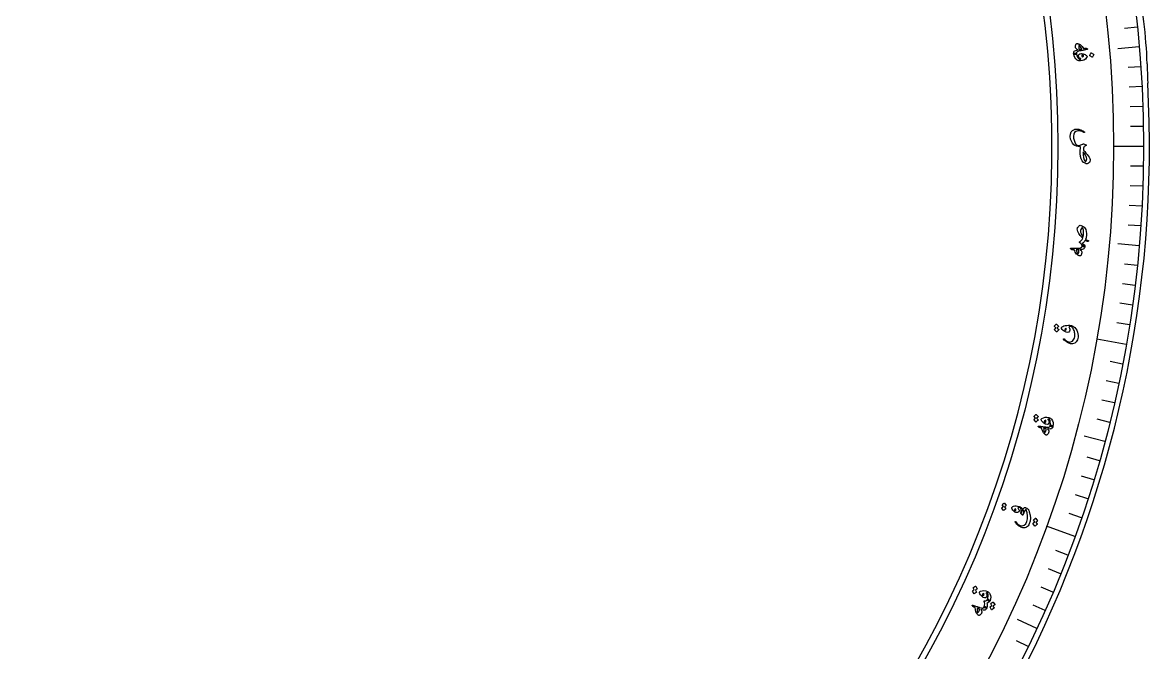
# Model space of a CAD drawing. Header units: millimetres. Extents: x -150 to 150, y -150 to 198.
# Drawn here: x 2.5 to 150, y -66.2 to 16.2 of the extents above; entities that cross this region are included whole.
import ezdxf

# ---------------------------------------------------------------- set-up
doc = ezdxf.new("R2010")
doc.units = ezdxf.units.MM
for name, color, linetype in [('CUT_INNER', 6, 'Continuous'), ('CUT_OUTER', 1, 'Continuous'), ('ENGRAVE', 7, 'Continuous'), ('ENGRAVE_FINE', 8, 'Continuous'), ('TEXT', 5, 'Continuous')]:
    doc.layers.add(name, color=color, linetype=linetype)

msp = doc.modelspace()

# ---------------------------------------------------------------- linework, layer by layer
at = {"layer": 'CUT_INNER'}
msp.add_arc((0, 0), 137.25, 95.273437, 87.539062, dxfattribs=at)
at = {"layer": 'CUT_OUTER'}
msp.add_lwpolyline([(149.7061, 10.7923), (149.7429, 8.7672), (149.7713, 8.2793)], dxfattribs=at)
for centre, radius, start, end in [((78.8197, 7.9997), 70.9413, 2.256007, 11.20024), ((0.0002, -0.0002), 149.9998, 179.017762, 3.164151)]:
    msp.add_arc(centre, radius, start, end, dxfattribs=at)
at = {"layer": 'ENGRAVE'}
for points in [[(148.6671, 13.0067), (145.8728, 12.7622)], [(149.235, 0), (145.308, 0)], [(148.6671, -13.0067), (145.8728, -12.7622)], [(146.9678, -25.9144), (143.1004, -25.2325)], [(144.1499, -38.6249), (141.4405, -37.8989)], [(140.235, -51.0414), (136.5449, -49.6983)], [(135.2528, -63.0694), (132.7106, -61.884)]]:
    msp.add_lwpolyline(points, dxfattribs=at)
for radius in [149.235, 145.308, 138.015]:
    msp.add_circle((0, 0), radius, dxfattribs=at)
at = {"layer": 'ENGRAVE_FINE'}
for points in [[(148.4175, 15.5993), (146.7437, 15.4234)], [(148.8715, 10.4101), (147.1926, 10.2927)], [(149.0305, 7.8104), (147.3498, 7.7223)], [(149.1441, 5.2082), (147.4621, 5.1495)], [(149.2123, 2.6045), (147.5295, 2.5751)], [(149.2123, -2.6045), (147.5295, -2.5751)], [(149.1441, -5.2082), (147.4621, -5.1495)], [(149.0305, -7.8104), (147.3498, -7.7223)], [(148.8715, -10.4101), (147.1926, -10.2927)], [(148.4175, -15.5993), (146.7437, -15.4234)], [(148.1226, -18.1872), (146.4522, -17.9821)], [(147.7827, -20.7695), (146.116, -20.5353)], [(147.3977, -23.3455), (145.7354, -23.0822)], [(146.4931, -28.4754), (144.8411, -28.1542)], [(145.9739, -31.0277), (144.3276, -30.6778)], [(145.4101, -33.5706), (143.7703, -33.192)], [(144.8021, -36.1032), (143.1691, -35.6961)], [(143.4539, -41.1347), (141.8361, -40.6708)], [(142.7141, -43.6321), (141.1047, -43.14)], [(141.9309, -46.1162), (140.3303, -45.5961)], [(141.1045, -48.5862), (139.5132, -48.0382)], [(139.3229, -53.481), (137.7517, -52.8779)], [(138.3683, -55.9044), (136.8078, -55.274)], [(137.3715, -58.3108), (135.8223, -57.6532)], [(136.333, -60.6993), (134.7955, -60.0148)], [(134.1315, -65.4203), (132.6189, -64.6825)]]:
    msp.add_lwpolyline(points, dxfattribs=at)
at = {"layer": 'TEXT'}
for points in [[(141.8701, 12.7557), (141.8984, 12.7333), (141.9033, 12.7141), (141.8847, 12.6981), (141.8427, 12.6853), (141.8171, 12.6801), (141.7817, 12.6725), (141.7366, 12.6623), (141.6816, 12.6498), (141.6163, 12.6349), (141.5402, 12.6181), (141.4532, 12.5992), (141.3553, 12.5783), (141.259, 12.5578), (141.1729, 12.5394), (141.0968, 12.5233), (141.0308, 12.5094), (140.9751, 12.4977), (140.93, 12.4883), (140.8955, 12.4812), (140.8715, 12.4763), (140.7212, 12.4414), (140.6056, 12.4002), (140.5248, 12.3526), (140.4787, 12.2987), (140.4621, 12.2621), (140.453, 12.2188), (140.4513, 12.1687), (140.457, 12.112), (140.4544, 12.078), (140.4402, 12.0508), (140.4143, 12.0304), (140.3767, 12.017), (140.3308, 12.0094), (140.2839, 12.0069), (140.2361, 12.0097), (140.1872, 12.0175), (140.1452, 12.0294), (140.1134, 12.0437), (140.092, 12.0604), (140.0808, 12.0796), (140.0725, 12.1885), (140.0841, 12.284), (140.1158, 12.3662), (140.1677, 12.4349), (140.2473, 12.496), (140.3543, 12.5501), (140.4888, 12.5974), (140.6508, 12.6376), (140.5455, 12.6876), (140.4614, 12.7404), (140.3987, 12.7961), (140.3573, 12.8548), (140.3399, 12.9039), (140.3295, 12.9625), (140.326, 13.0307), (140.3296, 13.1085), (140.3403, 13.1911), (140.3553, 13.2611), (140.3746, 13.3183), (140.3983, 13.3629), (140.4293, 13.4), (140.4629, 13.4258), (140.4992, 13.4403), (140.5381, 13.4435), (140.5876, 13.4385), (140.6429, 13.4272), (140.7041, 13.4096), (140.7712, 13.3857), (140.8388, 13.3584), (140.893, 13.334), (140.9338, 13.3126), (140.9611, 13.294), (141.0753, 13.1876), (141.1843, 13.07), (141.2878, 12.9411), (141.3858, 12.801), (141.4655, 12.8137), (141.5343, 12.8239), (141.5923, 12.8316), (141.6395, 12.8367), (141.6794, 12.8379), (141.7156, 12.834), (141.748, 12.825), (141.7767, 12.8109)], [(141.8312, 11.7431), (141.8294, 11.7138), (141.8195, 11.6807), (141.8015, 11.6437), (141.7754, 11.6029), (141.6147, 11.4246), (141.4278, 11.2947), (141.215, 11.2131), (140.9762, 11.1797), (140.8502, 11.1825), (140.7368, 11.1995), (140.636, 11.2306), (140.5477, 11.2758), (140.3603, 11.4297), (140.2201, 11.6149), (140.127, 11.8315), (140.0808, 12.0796), (140.0847, 12.1053), (140.1008, 12.1284), (140.1293, 12.149), (140.1701, 12.1669), (140.1929, 12.1743), (140.2164, 12.1798), (140.2405, 12.1836), (140.2654, 12.1857), (140.29, 12.1864), (140.3137, 12.1862), (140.3365, 12.1851), (140.3582, 12.1832), (140.3963, 12.1753), (140.4254, 12.1607), (140.4457, 12.1397), (140.457, 12.112), (140.5108, 11.8705), (140.5897, 11.6634), (140.6939, 11.4908), (140.8235, 11.3526), (140.8817, 11.3644), (140.9278, 11.3768), (140.9617, 11.3898), (140.9835, 11.4034), (141.002, 11.4191), (141.0137, 11.4332), (141.0187, 11.4457), (141.0171, 11.4566), (141.0138, 11.464), (141.0097, 11.4697), (141.0046, 11.4738), (140.9986, 11.4762), (140.9128, 11.5097), (140.8449, 11.5541), (140.7951, 11.6095), (140.7634, 11.6757), (140.7313, 11.8731), (140.7738, 12.0142), (140.891, 12.0992), (141.083, 12.1281), (141.1952, 12.1208), (141.313, 12.0971), (141.4365, 12.057), (141.5655, 12.0003), (141.6776, 11.9383), (141.7592, 11.8748), (141.8104, 11.8097), (141.8312, 11.7431)], [(141.1336, 12.7486), (141.0678, 12.8956), (140.9921, 13.0184), (140.9063, 13.117), (140.8106, 13.1913), (140.7981, 13.1957), (140.7871, 13.1944), (140.7778, 13.1875), (140.77, 13.1749), (140.7554, 13.1295), (140.7456, 13.081), (140.7405, 13.0292), (140.7402, 12.9741), (140.7446, 12.9158), (140.7538, 12.8543), (140.7678, 12.7895), (140.7864, 12.7214), (140.7908, 12.711), (140.7978, 12.7003), (140.8075, 12.6894), (140.8198, 12.6781), (140.8538, 12.6837), (140.8893, 12.6902), (140.9263, 12.6976), (140.9648, 12.7059), (141.0047, 12.7152), (141.0462, 12.7254), (141.0891, 12.7365), (141.1336, 12.7486)], [(141.3681, 11.8441), (141.3529, 11.8848), (141.319, 11.915), (141.2666, 11.9346), (141.1956, 11.9436), (141.1846, 11.9424), (141.1769, 11.941), (141.1723, 11.9393), (141.1709, 11.9373), (141.1642, 11.8943), (141.1623, 11.8512), (141.1652, 11.8079), (141.1727, 11.7645), (141.184, 11.7267), (141.1984, 11.696), (141.2159, 11.6724), (141.2365, 11.6559), (141.2997, 11.7086), (141.3428, 11.7575), (141.3656, 11.8027), (141.3681, 11.8441)], [(142.6946, 12.0406), (142.7003, 12.0357), (142.704, 12.0286), (142.7059, 12.0191), (142.7058, 12.0074), (142.6798, 11.9223), (142.646, 11.8415), (142.6045, 11.7648), (142.5552, 11.6923), (142.5474, 11.685), (142.5393, 11.6814), (142.5308, 11.6815), (142.5221, 11.6853), (142.1879, 11.8576), (142.1797, 11.8643), (142.1771, 11.8737), (142.1801, 11.8856), (142.1886, 11.9001), (142.196, 11.9127), (142.2069, 11.9325), (142.2215, 11.9595), (142.2397, 11.9937), (142.2614, 12.0356), (142.2866, 12.0859), (142.3153, 12.1444), (142.3475, 12.2112), (142.353, 12.2202), (142.3589, 12.225), (142.3652, 12.2255), (142.3718, 12.2218)], [(142.2377, -1.8276), (142.2142, -1.9745), (142.1437, -2.0985), (142.0263, -2.1995), (141.8619, -2.2775), (141.7994, -2.2854), (141.7298, -2.2775), (141.6531, -2.2536), (141.5693, -2.214), (141.4887, -2.1686), (141.4216, -2.1277), (141.3682, -2.0913), (141.3282, -2.0592), (141.1798, -1.8737), (141.0654, -1.6242), (140.9848, -1.3105), (140.9374, -0.9326), (140.9277, -0.7054), (140.9334, -0.4882), (140.9544, -0.281), (140.9908, -0.0837), (140.6833, -0.037), (140.436, 0.0229), (140.2491, 0.0962), (140.1223, 0.1829), (139.9265, 0.41), (139.78, 0.6678), (139.6826, 0.9564), (139.6342, 1.2762), (139.6467, 1.6133), (139.7416, 1.8837), (139.9194, 2.0877), (140.1803, 2.2255), (140.2209, 2.2376), (140.2633, 2.2477), (140.3077, 2.2557), (140.3538, 2.2616), (140.4016, 2.265), (140.4508, 2.2653), (140.5013, 2.2624), (140.5532, 2.2565), (140.6451, 2.2434), (140.7357, 2.226), (140.8251, 2.2044), (140.9132, 2.1786), (140.9998, 2.1488), (141.0846, 2.1153), (141.1676, 2.0781), (141.2488, 2.0371), (141.2819, 2.0188), (141.3133, 2.0008), (141.3432, 1.983), (141.3715, 1.9654), (141.3983, 1.9484), (141.4234, 1.932), (141.4469, 1.9165), (141.4689, 1.9017), (141.4814, 1.8911), (141.4891, 1.8799), (141.4922, 1.8682), (141.4905, 1.8558), (141.4857, 1.8426), (141.4793, 1.8326), (141.4712, 1.8256), (141.4616, 1.8218), (141.4506, 1.8206), (141.4385, 1.8215), (141.4253, 1.8245), (141.4111, 1.8296), (141.3643, 1.8597), (141.3128, 1.8881), (141.2566, 1.9148), (141.1957, 1.9399), (141.04, 1.9922), (140.8935, 2.0236), (140.7562, 2.0342), (140.6281, 2.024), (140.3856, 1.9426), (140.2106, 1.7984), (140.1027, 1.5915), (140.0617, 1.3217), (140.0762, 1.0615), (140.1275, 0.8087), (140.2154, 0.5632), (140.3402, 0.3248), (140.392, 0.2528), (140.4548, 0.1907), (140.5285, 0.1384), (140.6133, 0.096), (140.6251, 0.091), (140.6395, 0.0887), (140.6565, 0.089), (140.6762, 0.0918), (140.8639, 0.1288), (141.0285, 0.1768), (141.17, 0.2359), (141.2884, 0.306), (141.3101, 0.32), (141.3292, 0.3282), (141.3457, 0.3305), (141.3596, 0.3272), (141.7039, 0.1976), (141.7299, 0.179), (141.7406, 0.1609), (141.7362, 0.1433), (141.7166, 0.1262), (141.4523, -0.0294), (141.4129, -0.1125), (141.3829, -0.2192), (141.3622, -0.3495), (141.3507, -0.5033), (141.528, -0.6869), (141.6919, -0.8714), (141.8425, -1.0567), (141.9797, -1.2428), (142.0936, -1.4209), (142.1746, -1.5779), (142.2226, -1.7135), (142.2377, -1.8276)], [(141.614, -2.0255), (141.7139, -1.8979), (141.7749, -1.7638), (141.797, -1.6234), (141.7802, -1.4767), (141.726, -1.3174), (141.6355, -1.1348), (141.5088, -0.929), (141.3457, -0.7004), (141.3417, -1.1148), (141.3849, -1.4736), (141.4755, -1.7771), (141.614, -2.0255)], [(140.5536, -10.7706), (140.5672, -10.7066), (140.5986, -10.6356), (140.6479, -10.5575), (140.715, -10.4722), (140.7883, -10.3984), (140.8607, -10.3507), (140.9322, -10.3291), (141.0028, -10.3338), (141.0727, -10.3568), (141.1501, -10.3909), (141.2351, -10.4361), (141.3277, -10.4925), (141.412, -10.5497), (141.4765, -10.5975), (141.5212, -10.636), (141.5461, -10.665), (141.653, -10.8808), (141.7222, -11.1246), (141.7535, -11.3963), (141.7467, -11.6959), (141.7406, -11.7565), (141.7325, -11.8164), (141.7223, -11.8757), (141.71, -11.9342), (141.6959, -11.9918), (141.6804, -12.0481), (141.6633, -12.1033), (141.6447, -12.1573), (141.6817, -12.1803), (141.7495, -12.2118), (141.8482, -12.2519), (141.9777, -12.3005), (142.0027, -12.3127), (142.016, -12.3314), (142.0178, -12.3565), (142.0079, -12.388), (141.9904, -12.4141), (141.9684, -12.4312), (141.9419, -12.4395), (141.9108, -12.4389), (141.8731, -12.4285), (141.8339, -12.4163), (141.7932, -12.4024), (141.7512, -12.3868), (141.708, -12.3692), (141.6639, -12.3495), (141.619, -12.3276), (141.5731, -12.3035), (141.5145, -12.4026), (141.4495, -12.4894), (141.3781, -12.564), (141.3004, -12.6263), (141.2749, -12.6443), (141.2562, -12.6614), (141.2445, -12.6775), (141.2397, -12.6927), (141.2423, -12.7056), (141.2521, -12.7191), (141.2692, -12.7334), (141.2937, -12.7482), (141.4161, -12.8217), (141.5012, -12.8982), (141.5493, -12.9778), (141.5601, -13.0603), (141.5562, -13.0708), (141.5466, -13.0813), (141.5311, -13.0918), (141.5099, -13.1022), (141.4332, -13.1229), (141.368, -13.1325), (141.3145, -13.1309), (141.2725, -13.1183), (141.2368, -13.097), (141.2102, -13.0745), (141.1926, -13.0507), (141.1841, -13.0256), (141.1548, -12.9176), (141.097, -12.816), (141.0105, -12.7209), (140.8956, -12.6322), (140.8733, -12.6137), (140.8581, -12.592), (140.85, -12.5673), (140.8491, -12.5396), (140.8556, -12.5102), (140.8698, -12.4846), (140.8914, -12.4628), (140.9207, -12.4448), (141.0247, -12.3755), (141.116, -12.2828), (141.1944, -12.1667), (141.2601, -12.0272), (141.1706, -11.9278), (141.0872, -11.8311), (141.0098, -11.7372), (140.9384, -11.646), (140.7625, -11.3847), (140.6396, -11.1519), (140.5699, -10.9473), (140.5536, -10.7706)], [(141.2034, -10.635), (141.1005, -10.7509), (141.0272, -10.8764), (140.9836, -11.0114), (140.9696, -11.156), (140.9793, -11.2231), (141.005, -11.3062), (141.0467, -11.4053), (141.1045, -11.5206), (141.1364, -11.5799), (141.1667, -11.6343), (141.1952, -11.6838), (141.222, -11.7285), (141.2474, -11.7683), (141.2716, -11.8033), (141.2946, -11.8335), (141.3164, -11.8588), (141.3409, -11.7262), (141.3562, -11.5686), (141.3624, -11.386), (141.3592, -11.1784), (141.3462, -10.9782), (141.3228, -10.8222), (141.289, -10.7102), (141.2449, -10.6423), (141.2352, -10.6318), (141.225, -10.6271), (141.2144, -10.6282), (141.2034, -10.635)], [(139.6782, -13.401), (139.6545, -13.3741), (139.6532, -13.3547), (139.6743, -13.3426), (139.718, -13.3379), (139.7441, -13.3375), (139.7803, -13.3365), (139.8265, -13.3349), (139.8828, -13.3326), (139.9497, -13.3301), (140.0277, -13.3276), (140.1167, -13.325), (140.2167, -13.3225), (140.3151, -13.3199), (140.4031, -13.3176), (140.4809, -13.3156), (140.5483, -13.314), (140.6052, -13.3127), (140.6513, -13.3117), (140.6865, -13.3109), (140.7109, -13.3105), (140.8651, -13.3034), (140.9863, -13.2837), (141.0744, -13.2514), (141.1294, -13.2064), (141.1523, -13.1732), (141.169, -13.1319), (141.1796, -13.0828), (141.1841, -13.0256), (141.1927, -12.9923), (141.2116, -12.9679), (141.2406, -12.9524), (141.28, -12.9457), (141.3265, -12.9462), (141.3731, -12.9521), (141.4197, -12.9632), (141.4664, -12.9797), (141.5057, -12.9989), (141.5344, -13.0187), (141.5526, -13.0392), (141.5601, -13.0603), (141.5489, -13.1702), (141.5202, -13.2631), (141.4741, -13.339), (141.4106, -13.3978), (141.3211, -13.4438), (141.206, -13.4778), (141.0651, -13.4997), (140.8984, -13.5096), (140.9927, -13.5783), (141.0655, -13.646), (141.1167, -13.7128), (141.1464, -13.7786), (141.1542, -13.8303), (141.1533, -13.8903), (141.1437, -13.9583), (141.1254, -14.0344), (141.099, -14.114), (141.0707, -14.1802), (141.0407, -14.2329), (141.0088, -14.2722), (140.9711, -14.3027), (140.9331, -14.3216), (140.8947, -14.3288), (140.8559, -14.3243), (140.8084, -14.3097), (140.7563, -14.2878), (140.6997, -14.2586), (140.6386, -14.2221), (140.5775, -14.1822), (140.529, -14.1478), (140.4932, -14.1189), (140.47, -14.0956), (140.3782, -13.9696), (140.2936, -13.834), (140.2162, -13.6888), (140.1459, -13.534), (140.0652, -13.5317), (139.9957, -13.5289), (139.9373, -13.5256), (139.89, -13.5218), (139.8505, -13.5157), (139.8157, -13.5052), (139.7855, -13.4905), (139.76, -13.4716)], [(140.4034, -13.5294), (140.4407, -13.6855), (140.4921, -13.8199), (140.5576, -13.9327), (140.6374, -14.0238), (140.6488, -14.0305), (140.6598, -14.0313), (140.6703, -14.0263), (140.6804, -14.0155), (140.7034, -13.9738), (140.7223, -13.9279), (140.7371, -13.878), (140.7478, -13.824), (140.7544, -13.7659), (140.7569, -13.7037), (140.7553, -13.6374), (140.7496, -13.567), (140.7473, -13.556), (140.7423, -13.5442), (140.7349, -13.5316), (140.7248, -13.5182), (140.6904, -13.5174), (140.6543, -13.5173), (140.6166, -13.5177), (140.5772, -13.5188), (140.5363, -13.5205), (140.4936, -13.5229), (140.4493, -13.5258), (140.4034, -13.5294)], [(137.565, -23.5647), (137.5607, -23.5587), (137.5588, -23.551), (137.5594, -23.5416), (137.5623, -23.5306), (137.5844, -23.493), (137.6079, -23.457), (137.6326, -23.4224), (137.6587, -23.3894), (137.6864, -23.3578), (137.7161, -23.3272), (137.7477, -23.2977), (137.7812, -23.2694), (137.7908, -23.2644), (137.8003, -23.2631), (137.8097, -23.2655), (137.8191, -23.2716), (138.1001, -23.5214), (138.1033, -23.5274), (138.102, -23.5354), (138.0961, -23.5452), (138.0856, -23.5568), (138.0764, -23.5645), (138.0634, -23.5773), (138.0467, -23.5953), (138.0261, -23.6183), (138.0014, -23.6468), (137.9723, -23.6808), (137.9388, -23.7203), (137.9008, -23.7654), (138.1178, -23.9632), (138.1241, -23.9717), (138.1243, -23.9812), (138.1184, -23.9918), (138.1066, -24.0035), (138.0963, -24.0136), (138.0807, -24.0296), (138.0599, -24.0515), (138.0337, -24.0794), (138.0022, -24.1137), (137.9651, -24.155), (137.9226, -24.2032), (137.8746, -24.2583), (137.8673, -24.2636), (137.8606, -24.2653), (137.8545, -24.2635), (137.8491, -24.258), (137.5825, -24.0049), (137.5783, -23.9989), (137.5764, -23.9912), (137.577, -23.9819), (137.58, -23.9708), (137.5972, -23.9386), (137.616, -23.9077), (137.6364, -23.8781), (137.6585, -23.8498), (137.6819, -23.8229), (137.7064, -23.7971), (137.7321, -23.7726), (137.7589, -23.7494)], [(138.4953, -23.724), (138.5094, -23.6868), (138.539, -23.649), (138.5841, -23.6107), (138.6447, -23.5718), (138.8031, -23.4976), (138.9853, -23.4452), (139.1915, -23.4146), (139.4216, -23.406), (139.5404, -23.4121), (139.6591, -23.4289), (139.7776, -23.4562), (139.896, -23.4942), (140.0828, -23.5881), (140.2441, -23.7131), (140.3798, -23.8695), (140.4898, -24.0571), (140.5837, -24.2957), (140.6417, -24.5269), (140.6641, -24.7504), (140.6507, -24.9662), (140.5646, -25.3109), (140.4181, -25.5723), (140.2118, -25.7502), (139.9459, -25.8447), (139.8602, -25.8509), (139.77, -25.8444), (139.6751, -25.8252), (139.5757, -25.7934), (139.468, -25.7521), (139.3615, -25.7026), (139.2564, -25.6447), (139.1524, -25.5786), (139.0496, -25.5051), (138.9476, -25.4248), (138.8466, -25.338), (138.7465, -25.2445), (138.7363, -25.2317), (138.7309, -25.2193), (138.7301, -25.2072), (138.7341, -25.1954), (138.7412, -25.1832), (138.7487, -25.1736), (138.7569, -25.1669), (138.7656, -25.1629), (138.7775, -25.1608), (138.7901, -25.1631), (138.8035, -25.1698), (138.8178, -25.1808), (138.9874, -25.3368), (139.1461, -25.4558), (139.294, -25.5379), (139.431, -25.5828), (139.564, -25.5959), (139.6915, -25.5813), (139.8133, -25.5388), (139.9296, -25.4683), (140.0345, -25.3672), (140.1176, -25.2363), (140.1787, -25.0756), (140.2177, -24.8851), (140.2294, -24.7529), (140.2303, -24.6207), (140.2204, -24.4886), (140.1998, -24.3566), (140.168, -24.2248), (140.1249, -24.0936), (140.0705, -23.963), (140.0046, -23.8329), (139.94, -23.7295), (139.8728, -23.6504), (139.8031, -23.5954), (139.731, -23.5645), (139.6583, -23.5541), (139.587, -23.5605), (139.5172, -23.5836), (139.4487, -23.6233), (139.5372, -23.7696), (139.5806, -23.911), (139.579, -24.0474), (139.5323, -24.1788), (139.4295, -24.3021), (139.2914, -24.3521), (139.1182, -24.3287), (138.9099, -24.2323), (138.7129, -24.1006), (138.5782, -23.9721), (138.5057, -23.8466), (138.4953, -23.724)], [(139.0654, -23.8004), (139.0147, -23.8353), (138.9768, -23.8702), (138.9516, -23.9051), (138.9392, -23.9401), (138.9394, -23.9717), (138.9504, -24.0047), (138.9724, -24.039), (139.0054, -24.0747), (139.0362, -24.0506), (139.0614, -24.0217), (139.081, -23.9882), (139.095, -23.95), (139.0995, -23.913), (139.0961, -23.8758), (139.0847, -23.8383), (139.0654, -23.8004)], [(134.9161, -35.3409), (134.9123, -35.3346), (134.9111, -35.3268), (134.9124, -35.3175), (134.9163, -35.3068), (134.9416, -35.2713), (134.9681, -35.2374), (134.9957, -35.2052), (135.0246, -35.1746), (135.0549, -35.1455), (135.0871, -35.1176), (135.1211, -35.091), (135.1569, -35.0656), (135.1669, -35.0615), (135.1765, -35.0611), (135.1857, -35.0643), (135.1945, -35.0711), (135.4529, -35.3441), (135.4556, -35.3505), (135.4536, -35.3582), (135.4468, -35.3675), (135.4353, -35.3782), (135.4256, -35.385), (135.4116, -35.3966), (135.3933, -35.4131), (135.3708, -35.4343), (135.3438, -35.4605), (135.3118, -35.4918), (135.275, -35.5282), (135.2333, -35.5698), (135.4324, -35.7855), (135.4379, -35.7945), (135.4373, -35.804), (135.4306, -35.8141), (135.4177, -35.8246), (135.4066, -35.8338), (135.3898, -35.8484), (135.3671, -35.8685), (135.3386, -35.894), (135.3042, -35.9254), (135.2638, -35.9633), (135.2173, -36.0076), (135.1647, -36.0583), (135.1569, -36.0629), (135.1501, -36.064), (135.1442, -36.0617), (135.1393, -36.0558), (134.8956, -35.7807), (134.8918, -35.7744), (134.8906, -35.7666), (134.892, -35.7573), (134.896, -35.7466), (134.9159, -35.716), (134.9373, -35.6868), (134.9602, -35.6591), (134.9846, -35.6329), (135.0103, -35.6081), (135.0369, -35.5846), (135.0646, -35.5624), (135.0933, -35.5416)], [(135.4507, -36.6431), (135.4317, -36.6126), (135.4337, -36.5932), (135.4566, -36.5848), (135.5005, -36.5875), (135.5263, -36.5915), (135.5621, -36.5966), (135.608, -36.6028), (135.6638, -36.61), (135.7302, -36.6187), (135.8075, -36.6293), (135.8956, -36.6417), (135.9947, -36.656), (136.0921, -36.6699), (136.1793, -36.6825), (136.2563, -36.6936), (136.323, -36.7033), (136.3793, -36.7115), (136.4249, -36.7182), (136.4597, -36.7234), (136.4839, -36.7271), (136.6371, -36.746), (136.7598, -36.7469), (136.8521, -36.7298), (136.9139, -36.6947), (136.942, -36.6657), (136.9655, -36.6279), (136.9842, -36.5812), (136.9982, -36.5256), (137.0123, -36.4943), (137.0349, -36.4734), (137.0662, -36.4629), (137.1061, -36.4629), (137.1519, -36.4713), (137.1968, -36.4848), (137.2409, -36.5037), (137.2842, -36.5277), (137.3197, -36.5532), (137.3447, -36.5776), (137.3591, -36.6008), (137.363, -36.6229), (137.3335, -36.7293), (137.2896, -36.8161), (137.2315, -36.8832), (137.159, -36.9305), (137.0631, -36.9609), (136.9439, -36.9751), (136.8013, -36.973), (136.6353, -36.9548), (136.7168, -37.0384), (136.7771, -37.1173), (136.8164, -37.1918), (136.8346, -37.2616), (136.8337, -37.3139), (136.8228, -37.3728), (136.8019, -37.4383), (136.771, -37.5103), (136.7317, -37.5843), (136.6927, -37.6448), (136.6542, -37.6917), (136.6162, -37.7251), (136.574, -37.7489), (136.5333, -37.7611), (136.4943, -37.7618), (136.4567, -37.7508), (136.4123, -37.7285), (136.3647, -37.6981), (136.3138, -37.6598), (136.2596, -37.6136), (136.2061, -37.564), (136.1641, -37.522), (136.1336, -37.4876), (136.1147, -37.4606), (136.0454, -37.321), (135.9847, -37.1732), (135.9327, -37.0171), (135.8894, -36.8526), (135.8103, -36.8368), (135.7422, -36.8224), (135.6851, -36.8094), (135.6391, -36.7977), (135.6013, -36.785), (135.5687, -36.7689), (135.5414, -36.7493), (135.5194, -36.7264)], [(135.8278, -35.7176), (135.8391, -35.6909), (135.8594, -35.6634), (135.8885, -35.635), (135.9266, -35.6056), (136.1367, -35.4921), (136.3556, -35.4317), (136.5834, -35.4246), (136.82, -35.4711), (136.9381, -35.515), (137.0397, -35.5682), (137.1248, -35.6307), (137.1933, -35.7026), (137.3192, -35.9108), (137.3895, -36.1337), (137.4041, -36.3711), (137.363, -36.6229), (137.3506, -36.646), (137.3275, -36.6625), (137.2937, -36.6723), (137.2491, -36.6754), (137.2252, -36.6746), (137.2012, -36.6719), (137.1772, -36.6672), (137.1532, -36.6607), (137.1298, -36.6529), (137.1075, -36.6447), (137.0865, -36.6359), (137.0667, -36.6267), (137.0337, -36.6061), (137.0113, -36.5825), (136.9994, -36.5556), (136.9982, -36.5256), (137.0296, -36.2788), (137.0249, -36.0563), (136.9841, -35.8582), (136.9075, -35.6846), (136.8487, -35.6766), (136.8011, -35.6731), (136.7647, -35.6742), (136.7397, -35.6799), (136.7171, -35.6886), (136.7013, -35.698), (136.6925, -35.7082), (136.6904, -35.719), (136.6911, -35.727), (136.6931, -35.7338), (136.6965, -35.7393), (136.7014, -35.7436), (136.7713, -35.8036), (136.8206, -35.868), (136.8492, -35.9368), (136.857, -36.0099), (136.821, -36.207), (136.7334, -36.3258), (136.5943, -36.3661), (136.4039, -36.3282), (136.3008, -36.2834), (136.1979, -36.2214), (136.0953, -36.1422), (135.9928, -36.0459), (135.9079, -35.9505), (135.8521, -35.8641), (135.8254, -35.7864), (135.8278, -35.7176)], [(136.2308, -35.9662), (136.2316, -36.0094), (136.2534, -36.049), (136.2963, -36.0849), (136.3601, -36.1172), (136.3708, -36.1198), (136.3786, -36.1211), (136.3835, -36.121), (136.3855, -36.1196), (136.4062, -36.0815), (136.4224, -36.0417), (136.4342, -36.0002), (136.4415, -35.9569), (136.4435, -35.9176), (136.4401, -35.884), (136.4315, -35.856), (136.4175, -35.8337), (136.3404, -35.8621), (136.2836, -35.8937), (136.247, -35.9283), (136.2308, -35.9662)], [(136.144, -36.8913), (136.1546, -37.0514), (136.1827, -37.1926), (136.2284, -37.3148), (136.2917, -37.418), (136.3019, -37.4265), (136.3126, -37.4292), (136.3238, -37.426), (136.3355, -37.417), (136.3652, -37.3797), (136.3915, -37.3377), (136.4145, -37.291), (136.4341, -37.2395), (136.4504, -37.1833), (136.4633, -37.1224), (136.4728, -37.0568), (136.479, -36.9864), (136.4785, -36.9752), (136.4757, -36.9627), (136.4704, -36.9491), (136.4627, -36.9342), (136.4289, -36.9277), (136.3934, -36.9214), (136.3561, -36.9156), (136.3172, -36.91), (136.2765, -36.9048), (136.234, -36.9), (136.1899, -36.8955), (136.144, -36.8913)], [(130.732, -46.9093), (130.7288, -46.9027), (130.7283, -46.8949), (130.7304, -46.8858), (130.7352, -46.8755), (130.7635, -46.8425), (130.7928, -46.8113), (130.8231, -46.7817), (130.8545, -46.754), (130.8872, -46.7278), (130.9217, -46.703), (130.9578, -46.6796), (130.9957, -46.6576), (131.006, -46.6545), (131.0156, -46.6549), (131.0245, -46.6589), (131.0327, -46.6664), (131.2663, -46.9604), (131.2684, -46.9669), (131.2657, -46.9745), (131.2582, -46.983), (131.2458, -46.9926), (131.2355, -46.9985), (131.2205, -47.0088), (131.2009, -47.0235), (131.1767, -47.0425), (131.1475, -47.0661), (131.113, -47.0943), (131.0732, -47.1273), (131.028, -47.1648), (131.2075, -47.3966), (131.2122, -47.406), (131.2108, -47.4154), (131.2032, -47.4248), (131.1895, -47.4341), (131.1777, -47.4422), (131.1596, -47.4552), (131.1353, -47.4731), (131.1047, -47.4959), (131.0678, -47.524), (131.0242, -47.558), (130.974, -47.5978), (130.9173, -47.6434), (130.9091, -47.6473), (130.9023, -47.6478), (130.8966, -47.6449), (130.8922, -47.6387), (130.6734, -47.344), (130.6702, -47.3373), (130.6697, -47.3295), (130.6719, -47.3204), (130.6767, -47.3101), (130.6992, -47.2815), (130.7231, -47.2545), (130.7483, -47.2291), (130.7749, -47.2052), (130.8026, -47.1829), (130.8312, -47.1619), (130.8607, -47.1424), (130.891, -47.1243)], [(132.1946, -47.0802), (132.3772, -47.0432), (132.5587, -47.036), (132.739, -47.0587), (132.9181, -47.1114), (132.9572, -47.1259), (132.9953, -47.1415), (133.0325, -47.1582), (133.0688, -47.1759), (133.1039, -47.1946), (133.1376, -47.2142), (133.1698, -47.2346), (133.2006, -47.256), (133.3863, -47.4352), (133.4861, -47.6551), (133.4998, -47.9156), (133.4271, -48.2163), (133.4191, -48.2302), (133.4077, -48.2362), (133.3931, -48.2342), (133.3752, -48.2244), (133.3344, -48.1929), (133.2904, -48.1535), (133.2431, -48.1062), (133.1924, -48.0511), (133.1843, -48.0403), (133.1794, -48.0285), (133.1776, -48.0156), (133.1791, -48.0016), (133.2139, -47.7692), (133.2171, -47.5758), (133.1888, -47.4215), (133.1294, -47.3063), (133.0985, -47.2781), (133.0576, -47.2608), (133.0067, -47.2544), (132.9459, -47.2589), (132.9149, -47.2634), (132.8871, -47.2691), (132.8626, -47.2759), (132.8412, -47.2839), (132.8224, -47.2927), (132.8052, -47.3021), (132.7898, -47.3122), (132.7761, -47.3229), (132.8368, -47.3917), (132.8822, -47.4562), (132.9125, -47.5165), (132.9275, -47.5725), (132.9285, -47.6933), (132.8935, -47.7884), (132.8226, -47.8578), (132.7157, -47.9014), (132.6114, -47.9107), (132.5041, -47.8883), (132.3937, -47.8343), (132.2803, -47.7486), (132.1276, -47.5977), (132.0283, -47.4607), (131.9826, -47.3376), (131.9903, -47.2282), (132.0147, -47.1818), (132.0569, -47.1416), (132.1168, -47.1078), (132.1946, -47.0802)], [(132.3165, -47.5488), (132.3129, -47.573), (132.3174, -47.6023), (132.33, -47.6368), (132.3509, -47.6765), (132.3642, -47.6896), (132.3813, -47.6941), (132.402, -47.6899), (132.4264, -47.6771), (132.4782, -47.6308), (132.5056, -47.5746), (132.5087, -47.5086), (132.4874, -47.4327), (132.4816, -47.424), (132.4744, -47.4192), (132.4658, -47.4184), (132.4558, -47.4214), (132.4028, -47.4551), (132.3619, -47.4875), (132.3332, -47.5188), (132.3165, -47.5488)], [(133.2107, -48.0622), (133.2264, -48.0025), (133.2439, -47.9423), (133.2632, -47.8817), (133.2842, -47.8207), (133.3073, -47.7595), (133.3325, -47.6985), (133.3598, -47.6377), (133.3892, -47.5771), (133.4496, -47.4661), (133.5128, -47.3768), (133.5788, -47.309), (133.6477, -47.2629), (133.6885, -47.2491), (133.7343, -47.2477), (133.7852, -47.2587), (133.8411, -47.2821), (133.9538, -47.3443), (134.0432, -47.4027), (134.1095, -47.4575), (134.1526, -47.5086), (134.1865, -47.566), (134.2187, -47.6329), (134.2492, -47.7093), (134.2779, -47.7952), (134.3802, -48.2249), (134.4139, -48.6304), (134.379, -49.0113), (134.2758, -49.3671), (134.2082, -49.5044), (134.127, -49.6221), (134.0323, -49.7199), (133.9242, -49.7979), (133.8073, -49.8548), (133.6865, -49.8891), (133.5617, -49.901), (133.433, -49.8904), (133.3001, -49.8581), (133.1626, -49.805), (133.0206, -49.7311), (132.874, -49.6364), (132.8001, -49.5823), (132.731, -49.5264), (132.6667, -49.4686), (132.6074, -49.4091), (132.5524, -49.3482), (132.5015, -49.2862), (132.4545, -49.2233), (132.4115, -49.1594), (132.4023, -49.1367), (132.4009, -49.1186), (132.4074, -49.1051), (132.4216, -49.0961), (132.4417, -49.0916), (132.4605, -49.0938), (132.4779, -49.1027), (132.4938, -49.1184), (132.633, -49.2884), (132.7735, -49.4228), (132.9156, -49.5214), (133.0592, -49.5842), (133.3544, -49.6277), (133.6017, -49.5607), (133.8008, -49.3829), (133.9513, -49.0944), (134.041, -48.7357), (134.0563, -48.3515), (133.9971, -47.9424), (133.8632, -47.5089), (133.8585, -47.5025), (133.8521, -47.4994), (133.844, -47.4996), (133.8341, -47.5031), (133.7433, -47.577), (133.6449, -47.7219), (133.5387, -47.9377), (133.4243, -48.2242), (133.4171, -48.2379), (133.4085, -48.2432), (133.3985, -48.2401), (133.387, -48.2287)], [(134.8325, -48.9188), (134.8294, -48.912), (134.829, -48.9039), (134.8313, -48.8946), (134.8363, -48.8839), (134.8651, -48.8498), (134.8949, -48.8174), (134.9258, -48.7869), (134.9577, -48.7581), (134.9909, -48.7309), (135.0258, -48.7052), (135.0625, -48.6809), (135.1008, -48.658), (135.1112, -48.6547), (135.1208, -48.655), (135.1297, -48.6591), (135.1377, -48.6668), (135.3681, -48.9677), (135.3702, -48.9744), (135.3673, -48.9822), (135.3597, -48.991), (135.3471, -49.001), (135.3367, -49.0071), (135.3215, -49.0178), (135.3016, -49.033), (135.2771, -49.0528), (135.2474, -49.0772), (135.2124, -49.1065), (135.1719, -49.1407), (135.1261, -49.1796), (135.3031, -49.4169), (135.3076, -49.4265), (135.3061, -49.4362), (135.2983, -49.4458), (135.2844, -49.4556), (135.2724, -49.464), (135.2541, -49.4775), (135.2294, -49.496), (135.1984, -49.5196), (135.1609, -49.5488), (135.1167, -49.5841), (135.0658, -49.6254), (135.0082, -49.6727), (135, -49.6768), (134.9931, -49.6774), (134.9874, -49.6745), (134.9831, -49.668), (134.7676, -49.3664), (134.7645, -49.3596), (134.7641, -49.3515), (134.7664, -49.3421), (134.7714, -49.3315), (134.7944, -49.3019), (134.8187, -49.274), (134.8444, -49.2476), (134.8714, -49.2229), (134.8996, -49.1997), (134.9286, -49.178), (134.9584, -49.1577), (134.9891, -49.1388)], [(126.9395, -57.7728), (126.9368, -57.7659), (126.937, -57.758), (126.9399, -57.7491), (126.9456, -57.7392), (126.9765, -57.7085), (127.0083, -57.6796), (127.0411, -57.6526), (127.0747, -57.6273), (127.1095, -57.6038), (127.146, -57.5818), (127.184, -57.5614), (127.2236, -57.5425), (127.2342, -57.5401), (127.2437, -57.5413), (127.2522, -57.546), (127.2597, -57.5543), (127.468, -57.8673), (127.4695, -57.874), (127.4662, -57.8813), (127.458, -57.8892), (127.4449, -57.8978), (127.4341, -57.9029), (127.4183, -57.912), (127.3975, -57.9251), (127.3717, -57.9421), (127.3406, -57.9633), (127.3038, -57.9888), (127.2613, -58.0184), (127.2132, -58.0523), (127.3727, -58.2988), (127.3766, -58.3085), (127.3744, -58.3178), (127.366, -58.3266), (127.3516, -58.3348), (127.3391, -58.3419), (127.32, -58.3535), (127.2942, -58.3694), (127.2618, -58.3896), (127.2226, -58.4148), (127.1763, -58.4452), (127.1229, -58.481), (127.0625, -58.522), (127.054, -58.5252), (127.0471, -58.5252), (127.0417, -58.5218), (127.0379, -58.5152), (126.8445, -58.2027), (126.8419, -58.1958), (126.842, -58.1879), (126.845, -58.179), (126.8507, -58.1691), (126.8755, -58.1423), (126.9015, -58.1173), (126.9288, -58.0939), (126.9573, -58.0722), (126.9869, -58.0521), (127.0171, -58.0335), (127.0482, -58.0163), (127.08, -58.0007)], [(127.7738, -58.299), (127.7896, -58.2747), (127.8142, -58.251), (127.8477, -58.2279), (127.8902, -58.2055), (128.1166, -58.1294), (128.3426, -58.1071), (128.5683, -58.1389), (128.7935, -58.2249), (128.9024, -58.2883), (128.9935, -58.358), (129.0667, -58.434), (129.122, -58.5165), (129.2107, -58.7431), (129.242, -58.9747), (129.2161, -59.2112), (129.1327, -59.4523), (129.1166, -59.473), (129.091, -59.4853), (129.056, -59.4892), (129.0116, -59.4847), (128.9881, -59.4798), (128.965, -59.473), (128.9421, -59.4644), (128.9195, -59.4538), (128.8978, -59.4422), (128.8773, -59.4303), (128.8581, -59.4181), (128.8401, -59.4056), (128.8111, -59.3798), (128.793, -59.3526), (128.7859, -59.3241), (128.7898, -59.2944), (128.8627, -59.0565), (128.8959, -58.8364), (128.8894, -58.6343), (128.8435, -58.4502), (128.7868, -58.4323), (128.7405, -58.4208), (128.7045, -58.4157), (128.6789, -58.417), (128.6551, -58.4217), (128.638, -58.4284), (128.6275, -58.4368), (128.6237, -58.4472), (128.6229, -58.4552), (128.6238, -58.4622), (128.6262, -58.4682), (128.6303, -58.4732), (128.689, -58.5443), (128.7266, -58.6161), (128.7431, -58.6888), (128.7384, -58.7622), (128.6694, -58.9503), (128.5628, -59.0524), (128.4189, -59.0685), (128.2377, -58.9987), (128.1437, -58.937), (128.0529, -58.8584), (127.9652, -58.7629), (127.8806, -58.6506), (127.8132, -58.5422), (127.7729, -58.4475), (127.7598, -58.3665), (127.7738, -58.299)], [(128.1287, -58.6126), (128.1222, -58.6553), (128.1369, -58.698), (128.173, -58.7407), (128.2304, -58.7834), (128.2406, -58.7878), (128.248, -58.7903), (128.2529, -58.7911), (128.2551, -58.7901), (128.2819, -58.7561), (128.3047, -58.7196), (128.3234, -58.6806), (128.3379, -58.6392), (128.3465, -58.6009), (128.3489, -58.5672), (128.3452, -58.5382), (128.3353, -58.5138), (128.2544, -58.5286), (128.193, -58.5501), (128.1511, -58.578), (128.1287, -58.6126)], [(126.8133, -60.0666), (126.8, -60.0333), (126.8054, -60.0145), (126.8294, -60.0103), (126.8721, -60.0207), (126.8968, -60.0292), (126.9311, -60.0406), (126.9752, -60.0548), (127.0289, -60.0718), (127.0927, -60.0922), (127.1668, -60.1163), (127.2514, -60.1441), (127.3464, -60.1757), (127.4398, -60.2067), (127.5233, -60.2345), (127.5971, -60.2591), (127.6611, -60.2805), (127.7151, -60.2985), (127.7587, -60.3132), (127.7921, -60.3245), (127.8152, -60.3324), (127.9626, -60.3782), (128.0833, -60.4008), (128.1771, -60.4003), (128.2442, -60.3767), (128.277, -60.3532), (128.3067, -60.3201), (128.3335, -60.2775), (128.3571, -60.2253), (128.3765, -60.1969), (128.4025, -60.1803), (128.4351, -60.1756), (128.4744, -60.1826), (128.518, -60.199), (128.5598, -60.2203), (128.5999, -60.2467), (128.6382, -60.278), (128.6686, -60.3094), (128.6889, -60.3378), (128.699, -60.3633), (128.6989, -60.3856), (128.651, -60.4852), (128.5924, -60.5628), (128.5233, -60.6185), (128.4436, -60.6523), (128.3438, -60.6651), (128.224, -60.6579), (128.084, -60.6307), (127.9239, -60.5834), (127.9893, -60.68), (128.0347, -60.7684), (128.0601, -60.8486), (128.0657, -60.9206), (128.0555, -60.9719), (128.0343, -61.028), (128.0022, -61.0887), (127.959, -61.1541), (127.9072, -61.22), (127.8581, -61.2726), (127.8119, -61.3119), (127.7686, -61.3381), (127.7228, -61.354), (127.6806, -61.3588), (127.6421, -61.3525), (127.6071, -61.3351), (127.5673, -61.3052), (127.5258, -61.2669), (127.4825, -61.2202), (127.4374, -61.1651), (127.3935, -61.1069), (127.3597, -61.0581), (127.3358, -61.0188), (127.3219, -60.9889), (127.2784, -60.8392), (127.2449, -60.683), (127.2214, -60.5201), (127.2079, -60.3506), (127.1328, -60.321), (127.0684, -60.2948), (127.0145, -60.2718), (126.9713, -60.2522), (126.9363, -60.233), (126.9071, -60.2114), (126.8837, -60.1873), (126.8661, -60.1608)], [(127.4516, -60.4338), (127.4337, -60.5933), (127.4363, -60.7372), (127.4597, -60.8655), (127.5037, -60.9783), (127.5122, -60.9885), (127.5222, -60.993), (127.5338, -60.9919), (127.5469, -60.9851), (127.5827, -60.9536), (127.6161, -60.917), (127.647, -60.875), (127.6754, -60.8279), (127.7014, -60.7755), (127.7249, -60.7178), (127.7459, -60.6549), (127.7645, -60.5868), (127.766, -60.5756), (127.7654, -60.5628), (127.7626, -60.5485), (127.7577, -60.5325), (127.7256, -60.52), (127.6917, -60.5076), (127.6561, -60.4952), (127.6187, -60.4829), (127.5796, -60.4706), (127.5387, -60.4583), (127.4961, -60.446), (127.4516, -60.4338)], [(128.7898, -59.2944), (128.8135, -59.2685), (128.834, -59.251), (128.8512, -59.2419), (128.8651, -59.241), (128.8836, -59.246), (128.905, -59.2547), (128.9293, -59.2671), (128.9566, -59.2831), (129.0416, -59.3398), (129.0993, -59.387), (129.1297, -59.4244), (129.1327, -59.4523), (129.0705, -59.549), (128.9792, -59.6323), (128.8589, -59.702), (128.7094, -59.758), (128.7567, -59.8996), (128.7707, -60.0514), (128.7515, -60.2135), (128.6989, -60.3856), (128.6872, -60.4014), (128.6699, -60.4105), (128.647, -60.4128), (128.6187, -60.4085), (128.4448, -60.3641), (128.4255, -60.3591), (128.4069, -60.3486), (128.3892, -60.3327), (128.3723, -60.3114), (128.3611, -60.2908), (128.3549, -60.2695), (128.3535, -60.2477), (128.3571, -60.2253), (128.4187, -60.0195), (128.4412, -59.8374), (128.4246, -59.6791), (128.3692, -59.5445), (128.3607, -59.5278), (128.3569, -59.511), (128.3578, -59.4941), (128.3634, -59.477), (128.3725, -59.463), (128.3839, -59.4553), (128.3976, -59.4538), (128.4136, -59.4586), (128.4281, -59.4648), (128.4411, -59.4691), (128.4527, -59.4715), (128.4628, -59.4722), (128.5693, -59.4436), (128.6593, -59.4044), (128.7328, -59.3547), (128.7898, -59.2944)], [(129.242, -59.8562), (129.2394, -59.8492), (129.2397, -59.8411), (129.2427, -59.8321), (129.2486, -59.822), (129.2801, -59.7907), (129.3124, -59.7613), (129.3457, -59.7337), (129.3798, -59.708), (129.4151, -59.684), (129.452, -59.6615), (129.4905, -59.6407), (129.5305, -59.6214), (129.5412, -59.6191), (129.5507, -59.6202), (129.5592, -59.625), (129.5666, -59.6334), (129.771, -59.9516), (129.7725, -59.9584), (129.769, -59.9659), (129.7606, -59.974), (129.7474, -59.9827), (129.7364, -59.9879), (129.7205, -59.9971), (129.6994, -60.0105), (129.6733, -60.0279), (129.6418, -60.0495), (129.6045, -60.0754), (129.5614, -60.1057), (129.5125, -60.1402), (129.669, -60.3907), (129.6728, -60.4007), (129.6704, -60.4101), (129.6619, -60.419), (129.6473, -60.4274), (129.6346, -60.4347), (129.6153, -60.4465), (129.5892, -60.4627), (129.5564, -60.4834), (129.5166, -60.509), (129.4697, -60.54), (129.4156, -60.5764), (129.3544, -60.6183), (129.3458, -60.6216), (129.3389, -60.6216), (129.3336, -60.6182), (129.3298, -60.6114), (129.1403, -60.2938), (129.1377, -60.2867), (129.138, -60.2787), (129.1411, -60.2696), (129.147, -60.2595), (129.1723, -60.2323), (129.1988, -60.2067), (129.2265, -60.1829), (129.2555, -60.1608), (129.2854, -60.1403), (129.3161, -60.1213), (129.3475, -60.1038), (129.3796, -60.0878)]]:
    msp.add_lwpolyline(points, close=True, dxfattribs=at)

doc.saveas('drawing.dxf')
